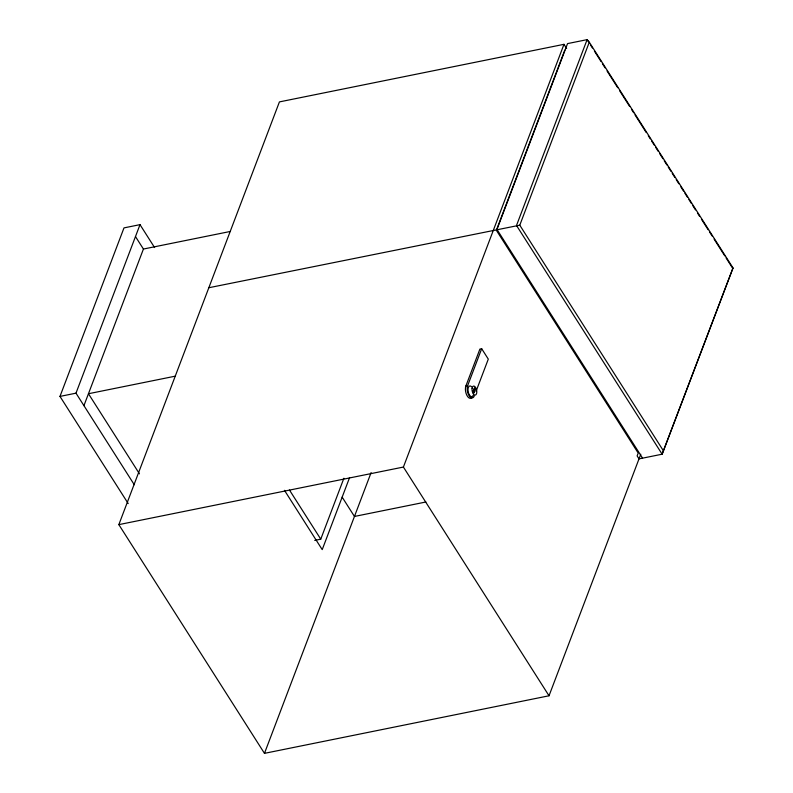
<?xml version="1.0" encoding="UTF-8"?>
<svg xmlns="http://www.w3.org/2000/svg" width="793" height="793" viewBox="0 0 793 793"><rect width="100%" height="100%" fill="white"/><g stroke="black" fill="none" stroke-linecap="round" stroke-linejoin="round"><path stroke-width="1.19" d="M128.208 503.575L59.981 396.411L123.995 227.888L140.004 224.647L154.576 247.535M134.275 484.721L75.989 393.169L140.004 224.647M83.929 405.649L143.424 249.042L135.474 236.562M640.764 454.26L549.024 695.778L264.466 753.35L118.841 524.629L279.423 101.9L563.982 44.329L566.648 48.502M314.722 540.4L320.759 539.171L343.894 478.258M349.604 477.545L322.216 549.628L284.459 490.322M264.466 753.35L371.114 472.588M549.024 695.778L403.409 467.057L563.982 44.329M564.804 50.137L496.368 230.297L638.196 453.071L637.126 455.906L639.009 458.879L662.135 454.201L733.019 267.945L589.288 42.198L587.107 39.65L567.54 43.605L496.953 229.445L642.568 458.156M663.503 450.939L519.782 225.192L589.288 42.198M471.914 397.452A7.296 3.598 78.6 0 1 466.899 395.39A7.296 3.598 78.6 0 1 465.897 385.953L479.904 349.069L481.678 348.712L488.3 359.11L476.038 391.375M474.293 395.985A7.296 3.598 78.6 0 1 469.099 395.757A7.296 3.598 78.6 0 1 467.672 385.596L481.678 348.712M472.866 392.198L474.383 388.223L475.304 389.046C473.272 396.361 471.944 391.97 474.729 388.154M473.441 393.09L474.948 389.115L474.383 388.223M733.019 267.945L662.135 454.201L516.511 225.48L587.107 39.65L588.436 41.742M143.424 249.042L230.079 231.506M208.837 287.73L519.782 225.192M59.981 396.411L75.989 393.169M175.114 376.199L88.459 393.734L139.469 473.847M465.897 385.953L467.672 385.596M118.841 524.629L403.409 467.057M425.891 501.999L354.451 516.451L342.16 497.142M590.428 44.874L592.43 48.006M594.423 51.139L601.074 61.586M602.402 63.668L605.059 67.851M607.051 70.983L617.697 87.696M619.69 90.828L629.662 106.49M631.654 109.622L633.647 112.755M634.985 114.846L646.285 132.6M648.278 135.732L650.27 138.864M651.608 140.956L654.265 145.129M655.593 147.22L658.249 151.394M659.588 153.485L662.908 158.709M664.237 160.801L666.893 164.974M668.231 167.065L670.888 171.238M672.216 173.33L674.873 177.503M676.211 179.595L678.867 183.778M680.86 186.91L683.516 191.083M684.855 193.175L687.511 197.348M688.839 199.439L691.496 203.613M692.834 205.704L695.491 209.887M697.483 213.02L699.476 216.152M701.478 219.284L708.119 229.722M709.448 231.814L712.114 235.997M714.106 239.129L724.743 255.832M726.071 257.923L732.722 268.371M473.223 392.129L473.788 393.011M289.485 490.054L320.759 539.171M473.302 395.162A5.422 2.666 78.6 0 1 469.654 395.31A5.422 2.666 78.6 0 1 468.177 388.144A5.422 2.666 78.6 0 1 471.557 386.736M472.073 388.223A4.609 2.27 78.6 0 0 475.037 395.122A4.609 2.27 78.6 0 0 476.087 388.401A4.609 2.27 78.6 0 0 472.073 388.223"/></g></svg>
